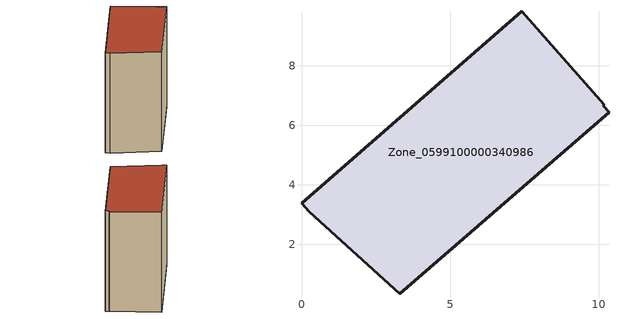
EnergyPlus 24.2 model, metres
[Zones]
Zone_0599100000340986
 floor ground (C_G): 3.3,0.33 0.25,3.08 0,3.37 7.41,9.84 10.19,6.69 10.15,6.66 10.34,6.44 z0
 wall outside (C_F): 0.25,3.08 3.3,0.33 10.34,6.44 10.15,6.66 10.19,6.69 7.41,9.84 0,3.37 0.25,3.08 z0:8.61
 roof outside (C_R): 10.34,6.44 10.15,6.66 10.19,6.69 7.41,9.84 0,3.37 0.25,3.08 3.3,0.33 z8.61
[BUILDING]
Pand.0599100000340986: North Axis=0; Terrain=City; Loads Convergence Tolerance Value=0.04; Temperature Convergence Tolerance Value=0.4; Solar Distribution=FullExterior; Maximum Number of Warmup Days=25; Minimum Number of Warmup Days=1
[Site:Location]
Rotterdam.The.Hague.AP_ZH_NLD Design_Conditions: Latitude=51.96; Longitude=4.45; Time Zone=1; Elevation=-4.5
[SITE:GROUNDTEMPERATURE:BUILDINGSURFACE]
18, 18, 18, 18, 18, 18, 18, 18, 18, 18, 18, 18
[MATERIAL] Thermal Absorptance=0.9; Solar Absorptance=0.7; Visible Absorptance=0.7
Name | Roughness | Thickness | Conductivity | Density | Specific Heat
G.TI.1992-2005 | MediumSmooth | 0.15 | 0.06 | 540 | 1210
F.TI.1992-2005 | Rough | 0.3 | 0.12 | 1920 | 840
R.TI.1992-2005 | MediumRough | 0.2 | 0.08 | 1500 | 1000
[CONSTRUCTION]
C_G: G.TI.1992-2005
C_F: F.TI.1992-2005
C_R: R.TI.1992-2005
[ZONE]
Zone_0599100000340986: Type=1; Multiplier=1; Ceiling Height=Autocalculate; Volume=Autocalculate; Floor Area=autocalculate; Part of Total Floor Area=Yes
[ZONEINFILTRATION:DESIGNFLOWRATE]
Infil_Zone_0599100000340986: Zone or ZoneList or Space or SpaceList=Zone_0599100000340986; Schedule=AlwaysOn; Design Flow Rate Calculation Method=Flow/Area; Flow Rate per Floor Area=0.0015; Constant Term Coefficient=1; Temperature Term Coefficient=0; Velocity Term Coefficient=0; Velocity Squared Term Coefficient=0
[HVACTEMPLATE:ZONE:IDEALLOADSAIRSYSTEM]
Zone_0599100000340986: Maximum Heating Supply Air Temperature=50; Minimum Cooling Supply Air Temperature=13; Maximum Heating Supply Air Humidity Ratio=0.0156; Minimum Cooling Supply Air Humidity Ratio=0.0077; Heating Limit=NoLimit; Cooling Limit=NoLimit; Dehumidification Control Type=ConstantSensibleHeatRatio; Cooling Sensible Heat Ratio=0.7; Dehumidification Setpoint=60; Humidification Control Type=None; Humidification Setpoint=30; Outdoor Air Method=None; Outdoor Air Flow Rate per Person=0.00944; Outdoor Air Flow Rate per Zone Floor Area=0; Outdoor Air Flow Rate per Zone=0; Demand Controlled Ventilation Type=None; Outdoor Air Economizer Type=NoEconomizer; Heat Recovery Type=None; Sensible Heat Recovery Effectiveness=0.7; Latent Heat Recovery Effectiveness=0.65
[ZONECONTROL:THERMOSTAT]
ThermostatControl_Zone_0599100000340986: Zone or ZoneList=Zone_0599100000340986; Control Type Schedule=DualSetpointControlType; Control 1=Thermostat_Zone_0599100000340986; Temperature Difference Between Cutout And Setpoint=0
[THERMOSTATSETPOINT:DUALSETPOINT]
Thermostat_Zone_0599100000340986: Heating Setpoint Temperature Schedule=HeatingSetpoint_Zone_0599100000340986; Cooling Setpoint Temperature Schedule=CoolingSetpoint_Zone_0599100000340986
[SCHEDULE:COMPACT]
HeatingSetpoint_Zone_0599100000340986: Through: 12/31, For: AllDays, Until: 24:00, 21
CoolingSetpoint_Zone_0599100000340986: Through: 12/31, For: AllDays, Until: 24:00, 24
DualSetpointControlType: Through: 12/31, For: AllDays, Until: 24:00, 4
AlwaysOn: Through: 12/31, For: AllDays, Until: 24:00, 1
